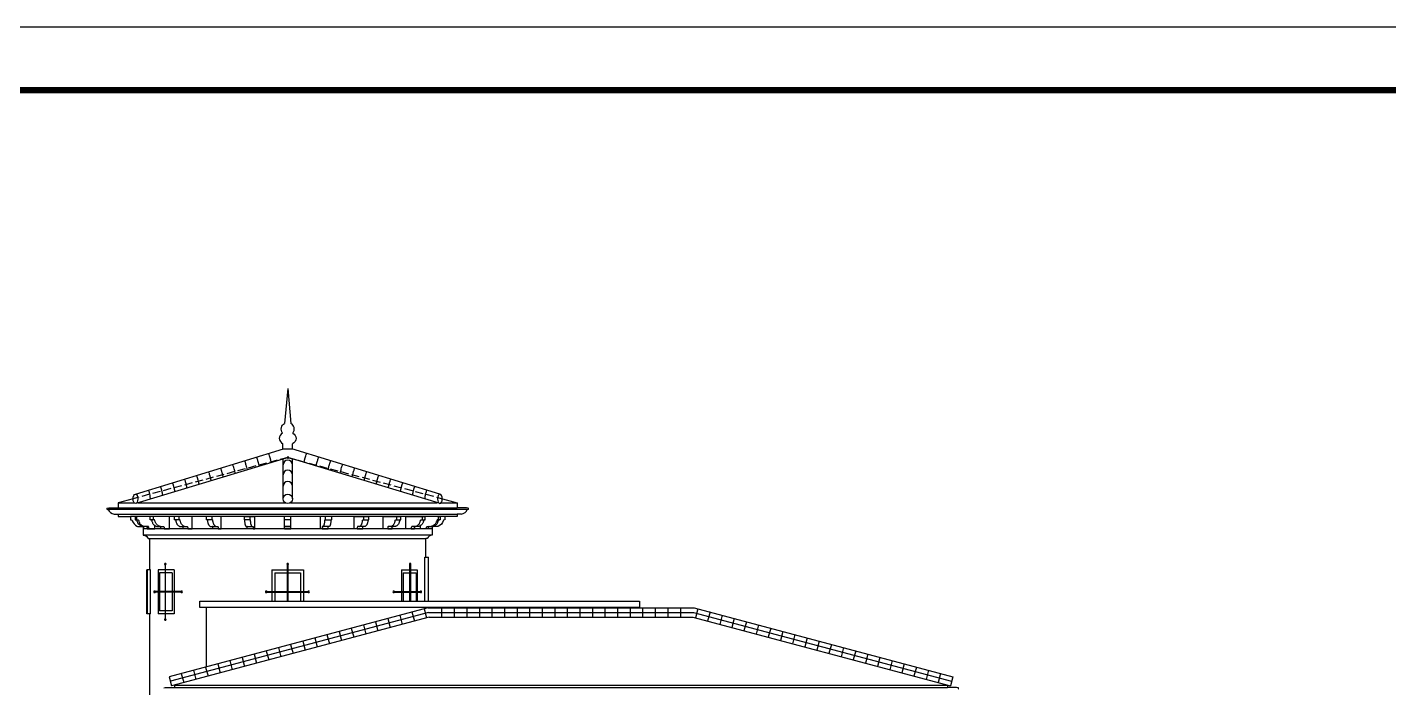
# Model space of a CAD drawing. Extents: x -34815 to 81416, y -425322 to 67478.
# Drawn here: x 17692 to 39366, y -265027 to -254522 of the extents above; entities that cross this region are included whole.
import ezdxf

# ---------------------------------------------------------------- set-up
doc = ezdxf.new("R2010")
doc.units = 0
doc.header["$LTSCALE"] = 1000
doc.header["$MEASUREMENT"] = 0
doc.linetypes.add('DASH', pattern=[0.35, 0.25, -0.1])
for name, color, linetype in [('PUB_TITLE', 7, 'Continuous'), ('STAIR', 4, 'Continuous'), ('WINDOW', 4, 'Continuous')]:
    doc.layers.add(name, color=color, linetype=linetype)
doc.layers.add('WALL', color=2, linetype='Continuous', lineweight=25)

# ---------------------------------------------------------------- blocks, each defined once
blk = doc.blocks.new('A1100图框')
at = {"layer": 'PUB_TITLE'}
blk.add_lwpolyline([(-2684, 8078), (81416, 8078), (81416, 67478), (-2684, 67478)], close=True, dxfattribs=at)
at = {"layer": 'PUB_TITLE', "const_width": 100}
blk.add_lwpolyline([(-184, 9078), (80416, 9078), (80416, 66478), (-184, 66478)], close=True, dxfattribs=at)
blk = doc.blocks.new('ttre')
at = {"layer": 'STAIR'}
for p, q in [((5392, -11838), (5218, -11838)), ((5296, -11892), (5296, -11838)), ((5754, -11838), (5754, -11838)), ((5754, -11838), (5990, -11838)), ((5904, -11838), (5904, -11892)), ((5904, -11892), (5984, -11892)), ((5984, -11892), (5990, -11892)), ((5990, -11892), (5990, -11838)), ((6217, -11838), (6500, -11838)), ((6429, -11838), (6429, -11892)), ((6429, -11892), (6491, -11892)), ((6491, -11892), (6500, -11892)), ((6500, -11892), (6500, -11838)), ((6577, -11838), (6887, -11838)), ((6837, -11838), (6837, -11892)), ((6837, -11892), (6876, -11892)), ((6876, -11892), (6887, -11892)), ((6887, -11892), (6887, -11838)), ((7099, -11838), (7125, -11838))]:
    blk.add_line(p, q, dxfattribs=at)
for points in [[(5244, -12038), (5218, -12038), (5218, -11838)], [(5262, -11998), (5263, -11998), (5263, -11998), (5264, -11998), (5264, -11998), (5265, -11997), (5265, -11997), (5266, -11997), (5266, -11996), (5267, -11996), (5267, -11995), (5268, -11994), (5268, -11994), (5271, -11990), (5273, -11985), (5275, -11980), (5277, -11974), (5279, -11967), (5281, -11960), (5282, -11952), (5284, -11944), (5285, -11935), (5286, -11926), (5287, -11917), (5287, -11907), (5287, -11905), (5288, -11903), (5288, -11901), (5288, -11899), (5289, -11898), (5289, -11896), (5290, -11895), (5290, -11894), (5291, -11893), (5291, -11892), (5292, -11892), (5292, -11892), (5296, -11892), (5389, -11892), (5388, -11892), (5388, -11892), (5387, -11893), (5387, -11894), (5386, -11895), (5386, -11896), (5385, -11898), (5385, -11899), (5385, -11901), (5384, -11903), (5384, -11905), (5384, -11907), (5383, -11917), (5382, -11926), (5381, -11935), (5380, -11944), (5379, -11952), (5377, -11960), (5376, -11967), (5374, -11974), (5372, -11980), (5370, -11985), (5367, -11990), (5365, -11994), (5364, -11994), (5364, -11995), (5363, -11996), (5363, -11996), (5362, -11997), (5362, -11997), (5361, -11997), (5361, -11998), (5360, -11998), (5360, -11998), (5359, -11998), (5359, -11998), (5346, -11998), (5262, -11998), (5249, -11998), (5248, -11998), (5248, -11999), (5247, -12000), (5247, -12001), (5246, -12002), (5245, -12004), (5245, -12006), (5245, -12008), (5244, -12011), (5244, -12013), (5244, -12016), (5244, -12018), (5244, -12038), (5341, -12038), (5341, -12018), (5341, -12016), (5341, -12013), (5341, -12011), (5341, -12008), (5342, -12006), (5342, -12004), (5343, -12002), (5343, -12001), (5344, -12000), (5344, -11999), (5345, -11998), (5346, -11998)], [(5392, -11838), (5392, -11892), (5389, -11892)], [(5804, -12038), (5754, -12038), (5754, -11838)], [(5984, -11892), (5983, -11892), (5982, -11892), (5981, -11893), (5979, -11894), (5978, -11895), (5978, -11896), (5977, -11898), (5976, -11899), (5975, -11901), (5975, -11903), (5974, -11905), (5974, -11907), (5973, -11917), (5971, -11926), (5969, -11935), (5967, -11944), (5964, -11952), (5961, -11960), (5958, -11967), (5954, -11974), (5950, -11980), (5946, -11985), (5942, -11990), (5937, -11994), (5936, -11994), (5935, -11995), (5934, -11996), (5933, -11996), (5932, -11997), (5931, -11997), (5930, -11997), (5929, -11998), (5928, -11998), (5927, -11998), (5926, -11998), (5925, -11998), (5900, -11998), (5839, -11998), (5814, -11998), (5812, -11998), (5811, -11999), (5810, -12000), (5809, -12001), (5808, -12002), (5807, -12004), (5806, -12006), (5805, -12008), (5804, -12011), (5804, -12013), (5804, -12016), (5804, -12018), (5804, -12038), (5890, -12038), (5890, -12018), (5890, -12016), (5891, -12013), (5891, -12011), (5892, -12008), (5892, -12006), (5893, -12004), (5894, -12002), (5895, -12001), (5896, -12000), (5898, -11999), (5899, -11998), (5900, -11998)], [(5839, -11998), (5840, -11998), (5841, -11998), (5842, -11998), (5843, -11998), (5844, -11997), (5845, -11997), (5846, -11997), (5847, -11996), (5848, -11996), (5849, -11995), (5850, -11994), (5851, -11994), (5855, -11990), (5860, -11985), (5864, -11980), (5868, -11974), (5871, -11967), (5875, -11960), (5878, -11952), (5880, -11944), (5883, -11935), (5885, -11926), (5886, -11917), (5887, -11907), (5888, -11905), (5888, -11903), (5889, -11901), (5889, -11899), (5890, -11898), (5891, -11896), (5892, -11895), (5893, -11894), (5894, -11893), (5895, -11892), (5896, -11892), (5897, -11892), (5904, -11892)], [(6288, -12038), (6217, -12038), (6217, -11838)], [(6491, -11892), (6489, -11892), (6488, -11892), (6486, -11893), (6485, -11894), (6483, -11895), (6482, -11896), (6481, -11898), (6480, -11899), (6479, -11901), (6478, -11903), (6478, -11905), (6477, -11907), (6475, -11917), (6473, -11926), (6470, -11935), (6467, -11944), (6463, -11952), (6459, -11960), (6454, -11967), (6449, -11974), (6444, -11980), (6438, -11985), (6432, -11990), (6425, -11994), (6424, -11994), (6423, -11995), (6421, -11996), (6420, -11996), (6418, -11997), (6417, -11997), (6415, -11997), (6414, -11998), (6413, -11998), (6411, -11998), (6410, -11998), (6408, -11998), (6373, -11998), (6337, -11998), (6302, -11998), (6300, -11998), (6298, -11999), (6297, -12000), (6295, -12001), (6293, -12002), (6292, -12004), (6291, -12006), (6290, -12008), (6289, -12011), (6288, -12013), (6288, -12016), (6288, -12018), (6288, -12038), (6359, -12038), (6359, -12018), (6359, -12016), (6359, -12013), (6360, -12011), (6361, -12008), (6362, -12006), (6363, -12004), (6364, -12002), (6366, -12001), (6367, -12000), (6369, -11999), (6371, -11998), (6373, -11998)], [(6337, -11998), (6339, -11998), (6340, -11998), (6342, -11998), (6343, -11998), (6345, -11997), (6346, -11997), (6348, -11997), (6349, -11996), (6350, -11996), (6352, -11995), (6353, -11994), (6355, -11994), (6361, -11990), (6367, -11985), (6373, -11980), (6378, -11974), (6384, -11967), (6388, -11960), (6392, -11952), (6396, -11944), (6400, -11935), (6402, -11926), (6405, -11917), (6406, -11907), (6407, -11905), (6408, -11903), (6408, -11901), (6409, -11899), (6410, -11898), (6411, -11896), (6413, -11895), (6414, -11894), (6416, -11893), (6417, -11892), (6419, -11892), (6420, -11892), (6429, -11892)], [(6664, -12038), (6577, -12038), (6577, -11838)], [(6876, -11892), (6874, -11892), (6872, -11892), (6870, -11893), (6868, -11894), (6867, -11895), (6865, -11896), (6864, -11898), (6862, -11899), (6861, -11901), (6860, -11903), (6860, -11905), (6859, -11907), (6857, -11917), (6854, -11926), (6851, -11935), (6847, -11944), (6842, -11952), (6837, -11960), (6831, -11967), (6825, -11974), (6818, -11980), (6811, -11985), (6809, -11986), (6803, -11990), (6796, -11994), (6794, -11994), (6792, -11995), (6790, -11996), (6789, -11996), (6787, -11997), (6785, -11997), (6783, -11997), (6782, -11998), (6780, -11998), (6776, -11998), (6774, -11998), (6731, -11998), (6724, -11998), (6681, -11998), (6679, -11998), (6677, -11999), (6674, -12000), (6672, -12001), (6671, -12002), (6669, -12004), (6667, -12006), (6666, -12008), (6665, -12011), (6664, -12013), (6664, -12016), (6664, -12018), (6664, -12038), (6714, -12038), (6714, -12018), (6714, -12016), (6714, -12013), (6715, -12011), (6716, -12008), (6717, -12006), (6719, -12004), (6721, -12002), (6722, -12001), (6724, -12000), (6727, -11999), (6729, -11998), (6731, -11998)], [(6724, -11998), (6726, -11998), (6728, -11998), (6730, -11998), (6732, -11998), (6733, -11997), (6735, -11997), (6737, -11997), (6739, -11996), (6740, -11996), (6742, -11995), (6744, -11994), (6746, -11994), (6753, -11990), (6761, -11985), (6768, -11980), (6775, -11974), (6781, -11967), (6787, -11960), (6792, -11952), (6797, -11944), (6801, -11935), (6804, -11926), (6807, -11917), (6809, -11907), (6810, -11905), (6810, -11903), (6811, -11901), (6812, -11899), (6814, -11898), (6815, -11896), (6817, -11895), (6818, -11894), (6820, -11893), (6822, -11892), (6824, -11892), (6826, -11892), (6837, -11892)], [(7125, -11838), (7125, -11892), (7112, -11892), (7099, -11892), (7086, -11892), (7084, -11892), (7082, -11892), (7080, -11893), (7078, -11894), (7076, -11895), (7074, -11896), (7073, -11898), (7071, -11899), (7070, -11901), (7069, -11903), (7068, -11905), (7068, -11907), (7065, -11917), (7062, -11926), (7058, -11935), (7054, -11944), (7048, -11952), (7043, -11960), (7036, -11967), (7029, -11974), (7022, -11980), (7014, -11985), (7005, -11990), (6997, -11994), (6995, -11994), (6993, -11995), (6991, -11996), (6989, -11996), (6987, -11997), (6985, -11997), (6983, -11997), (6981, -11998), (6979, -11998), (6977, -11998), (6975, -11998), (6973, -11998), (6999, -11998), (7001, -11998), (7003, -11998), (7005, -11998), (7007, -11998), (7009, -11997), (7011, -11997), (7013, -11997), (7015, -11996), (7017, -11996), (7019, -11995), (7021, -11994), (7023, -11994), (7031, -11990), (7040, -11985), (7048, -11980), (7055, -11974), (7062, -11967), (7069, -11960), (7074, -11952), (7080, -11944), (7084, -11935), (7088, -11926), (7091, -11917), (7093, -11907), (7094, -11905), (7095, -11903), (7096, -11901), (7097, -11899), (7099, -11898), (7100, -11896), (7102, -11895), (7104, -11894), (7106, -11893), (7108, -11892), (7110, -11892), (7112, -11892)], [(7099, -11892), (7099, -11838)], [(6906, -12038), (6906, -12018), (6906, -12016), (6906, -12013), (6907, -12011), (6908, -12008), (6910, -12006), (6911, -12004), (6913, -12002), (6915, -12001), (6918, -12000), (6920, -11999), (6922, -11998), (6925, -11998), (6951, -11998), (6948, -11998), (6946, -11999), (6943, -12000), (6941, -12001), (6939, -12002), (6937, -12004), (6936, -12006), (6934, -12008), (6933, -12011), (6932, -12013), (6932, -12016), (6932, -12018), (6932, -12038), (6906, -12038), (6897, -12038), (6809, -12038), (6809, -11986)], [(6951, -11998), (6973, -11998)]]:
    blk.add_lwpolyline(points, dxfattribs=at)
blk = doc.blocks.new('fdsare')
for p, q in [((39681, -132383), (39631, -132937)), ((39681, -132383), (39732, -132937)), ((39606, -133343), (39606, -133260)), ((39756, -133343), (39756, -133260))]:
    blk.add_line(p, q)
at = {"extrusion": (0, 0, -1)}
for centre, major_axis, ratio, start_param, end_param in [((39681, -133033), (-62.9, 88.5), 0.920901, -1.555168, 0.151357), ((39682, -133173), (133, 3), 0.789995, -0.887392, 0.990658)]:
    blk.add_ellipse(centre, major_axis=major_axis, ratio=ratio, start_param=start_param, end_param=end_param, dxfattribs=at)
for centre, major_axis, ratio, start_param, end_param in [((39682, -133033), (62.9, 88.5), 0.920901, -1.555168, 0.151357), ((39681, -133173), (-133, 3), 0.789995, -0.887392, 0.990658)]:
    blk.add_ellipse(centre, major_axis=major_axis, ratio=ratio, start_param=start_param, end_param=end_param)
blk = doc.blocks.new('dfsg')
blk.add_line((39606, -134892), (39756, -134892))
blk.add_blockref('fdsare', (0, -1549))
blk = doc.blocks.new('YGRDT')
at = {"layer": 'STAIR'}
for p, q in [((-45579, -29823), (-45579, -29623)), ((-45579, -29623), (-45479, -29623)), ((-45579, -29677), (-45479, -29677)), ((-45479, -29823), (-45479, -29623)), ((-45579, -29783), (-45479, -29783)), ((-45479, -29823), (-45579, -29823))]:
    blk.add_line(p, q, dxfattribs=at)
for points in [[(-45579, -29677), (-45579, -29623)], [(-45579, -29677), (-45579, -29623)], [(-45479, -29783), (-45579, -29783)], [(-45479, -29783), (-45579, -29783)], [(-45479, -29783), (-45579, -29783)]]:
    blk.add_lwpolyline(points, dxfattribs=at)

msp = doc.modelspace()

# ---------------------------------------------------------------- linework, layer by layer
for p, q in [((19415, -261948), (21773, -261230)), ((24262, -261948), (21904, -261230)), ((19426, -262094), (21764, -261387)), ((21764, -262023), (21764, -261387)), ((24251, -262094), (21914, -261388)), ((21914, -262023), (21914, -261388)), ((19377, -262021), (19138, -262085)), ((24300, -262021), (24538, -262085)), ((18966, -262171), (18990, -262165)), ((18968, -262190), (18980, -262190)), ((18990, -262165), (19138, -262165)), ((19138, -262085), (19394, -262085)), ((19457, -262085), (21797, -262085)), ((21881, -262085), (24220, -262085)), ((24283, -262085), (24538, -262085)), ((24687, -262165), (24538, -262165)), ((24711, -262171), (24687, -262165)), ((24709, -262190), (24696, -262190)), ((19075, -262265), (19138, -262265)), ((24338, -262302), (19338, -262302)), ((24602, -262265), (24538, -262265)), ((24138, -262502), (19538, -262502)), ((19539, -262502), (19539, -262602)), ((24138, -262602), (19539, -262602)), ((19638, -262652), (19638, -263152)), ((19638, -262652), (24038, -262652)), ((24038, -262952), (24038, -262652)), ((20539, -263751), (20539, -264696)), ((24010, -263771), (24048, -263916)), ((24289, -263755), (24289, -263905)), ((24489, -263755), (24489, -263905)), ((24689, -263755), (24689, -263905)), ((24889, -263755), (24889, -263905)), ((25089, -263755), (25089, -263905)), ((25289, -263755), (25289, -263905)), ((25489, -263755), (25489, -263905)), ((25689, -263755), (25689, -263905)), ((25889, -263755), (25889, -263905)), ((26089, -263755), (26089, -263905)), ((26289, -263755), (26289, -263905)), ((26489, -263755), (26489, -263905)), ((26689, -263755), (26689, -263905)), ((26889, -263755), (26889, -263905)), ((27089, -263755), (27089, -263905)), ((27289, -263755), (27289, -263905)), ((27339, -263751), (27339, -263755)), ((27489, -263755), (27489, -263905)), ((27689, -263755), (27689, -263905)), ((27889, -263755), (27889, -263905)), ((28089, -263755), (28089, -263905)), ((28367, -263771), (28329, -263916)), ((19638, -263852), (19638, -265652)), ((24079, -263830), (19971, -264925)), ((23237, -263977), (23275, -264122)), ((23430, -263925), (23469, -264070)), ((23623, -263874), (23662, -264019)), ((23817, -263822), (23855, -263967)), ((24079, -263830), (28298, -263830)), ((28298, -263830), (32406, -264925)), ((28561, -263822), (28522, -263967)), ((28754, -263874), (28715, -264019)), ((28947, -263925), (28908, -264070)), ((29140, -263977), (29102, -264122)), ((22464, -264183), (22502, -264328)), ((22657, -264131), (22696, -264276)), ((22850, -264080), (22889, -264225)), ((23044, -264028), (23082, -264173)), ((29334, -264028), (29295, -264173)), ((29527, -264080), (29488, -264225)), ((29720, -264131), (29681, -264276)), ((29913, -264183), (29875, -264328)), ((21691, -264389), (21730, -264534)), ((21884, -264337), (21923, -264482)), ((22077, -264286), (22116, -264431)), ((22271, -264234), (22309, -264379)), ((30107, -264234), (30068, -264379)), ((30300, -264286), (30261, -264431)), ((30493, -264337), (30454, -264482)), ((30686, -264389), (30648, -264534)), ((20918, -264595), (20957, -264740)), ((21111, -264544), (21150, -264688)), ((21304, -264492), (21343, -264637)), ((21498, -264440), (21536, -264585)), ((30880, -264440), (30841, -264585)), ((31073, -264492), (31034, -264637)), ((31266, -264544), (31227, -264688)), ((31459, -264595), (31421, -264740)), ((20145, -264801), (20184, -264946)), ((20338, -264750), (20377, -264895)), ((20531, -264698), (20570, -264843)), ((20725, -264647), (20763, -264792)), ((31653, -264647), (31614, -264792)), ((31846, -264698), (31807, -264843)), ((32039, -264750), (32000, -264895)), ((32232, -264801), (32194, -264946)), ((20039, -265022), (32339, -265022))]:
    msp.add_line(p, q)
for points in [[(19138, -262085), (19138, -262165)], [(24538, -262085), (24538, -262165)]]:
    msp.add_lwpolyline(points)
for points in [[(19138, -262265), (19138, -262302), (19338, -262302), (19338, -262356), (19345, -262356, -0.353065), (19364, -262372, 0.153094), (19437, -262458, 0.094114), (19462, -262462), (19518, -262462, -0.414214), (19538, -262482), (19538, -262602, -0.284392), (19618, -262652), (19638, -262652)], [(24538, -262265), (24538, -262302), (24338, -262302), (24338, -262356), (24332, -262356, 0.353065), (24313, -262372, -0.250624), (24240, -262458, -0.094114), (24215, -262462), (24158, -262462, 0.414214), (24138, -262482), (24138, -262602, 0.284392), (24058, -262652), (24038, -262652)]]:
    msp.add_lwpolyline(points, format="xyb")
msp.add_lwpolyline([(20439, -263651), (27439, -263651), (27439, -263751), (20439, -263751)], close=True)
msp.add_circle((21839, -262023), 75)
for centre, radius, start, end in [((21839, -261483), 75, 0, 180), ((21839, -261643), 75, 0, 180), ((21839, -261823), 75, 0, 180), ((18968, -262180), 10, 105, 270.0046), ((19083, -262158), 108, 197.6896, 265.5622), ((24594, -262158), 108, 274.4378, 342.3104), ((24709, -262180), 10, 269.9954, 75), ((19537, -262693), 91.5, 26.9559, 89.0333)]:
    msp.add_arc(centre, radius, start, end)
msp.add_ellipse((19415, -262023), major_axis=(0, -75), ratio=0.5)
at = {"extrusion": (0, 0, -1)}
msp.add_ellipse((24262, -262023), major_axis=(0, -75), ratio=0.5, dxfattribs=at)
for points, knots in [([(21388, -261501), (21385, -261492), (21383, -261482), (21379, -261467), (21377, -261461), (21375, -261452), (21374, -261448), (21371, -261440), (21370, -261436), (21367, -261424), (21364, -261416), (21359, -261399), (21357, -261391), (21352, -261375), (21349, -261367), (21347, -261359)], [5.1784521, 5.1784521, 5.1784521, 5.1784521, 5.2020461, 5.2020461, 5.215552, 5.215552, 5.2252852, 5.2252852, 5.2350185, 5.2350185, 5.254485, 5.254485, 5.2739515, 5.2739515, 5.2921319, 5.2921319, 5.2921319, 5.2921319]), ([(21579, -261443), (21578, -261438), (21577, -261433), (21573, -261420), (21571, -261412), (21568, -261399), (21566, -261393), (21561, -261377), (21558, -261366), (21551, -261343), (21548, -261331), (21542, -261314), (21540, -261307), (21538, -261301)], [5.1853401, 5.1853401, 5.1853401, 5.1853401, 5.197231, 5.197231, 5.2145008, 5.2145008, 5.2263666, 5.2263666, 5.2511986, 5.2511986, 5.2760307, 5.2760307, 5.2893417, 5.2893417, 5.2893417, 5.2893417]), ([(22098, -261443), (22099, -261438), (22100, -261433), (22104, -261420), (22106, -261412), (22109, -261399), (22111, -261393), (22116, -261377), (22119, -261366), (22126, -261343), (22129, -261331), (22135, -261314), (22137, -261307), (22139, -261301)], [5.1853401, 5.1853401, 5.1853401, 5.1853401, 5.197231, 5.197231, 5.2145008, 5.2145008, 5.2263666, 5.2263666, 5.2511986, 5.2511986, 5.2760307, 5.2760307, 5.2893417, 5.2893417, 5.2893417, 5.2893417]), ([(22289, -261501), (22292, -261492), (22294, -261482), (22298, -261467), (22300, -261461), (22302, -261452), (22303, -261448), (22306, -261440), (22307, -261436), (22310, -261424), (22313, -261416), (22318, -261399), (22320, -261391), (22325, -261375), (22328, -261367), (22330, -261359)], [5.1784521, 5.1784521, 5.1784521, 5.1784521, 5.2020461, 5.2020461, 5.215552, 5.215552, 5.2252852, 5.2252852, 5.2350185, 5.2350185, 5.254485, 5.254485, 5.2739515, 5.2739515, 5.2921319, 5.2921319, 5.2921319, 5.2921319]), ([(20621, -261733), (20620, -261733), (20620, -261732), (20619, -261726), (20618, -261720), (20615, -261708), (20613, -261701), (20610, -261689), (20609, -261683), (20606, -261673), (20605, -261669), (20602, -261660), (20601, -261656), (20599, -261647), (20597, -261643), (20594, -261633), (20593, -261627), (20589, -261616), (20587, -261611), (20584, -261601), (20583, -261597), (20581, -261592)], [5.1291388, 5.1291388, 5.1291388, 5.1291388, 5.1312985, 5.1312985, 5.1554552, 5.1554552, 5.1796119, 5.1796119, 5.2037686, 5.2037686, 5.2204656, 5.2204656, 5.2371627, 5.2371627, 5.2538597, 5.2538597, 5.2752011, 5.2752011, 5.2960562, 5.2960562, 5.3117085, 5.3117085, 5.3117085, 5.3117085]), ([(20813, -261675), (20811, -261668), (20809, -261660), (20805, -261645), (20803, -261638), (20800, -261624), (20798, -261618), (20795, -261606), (20793, -261600), (20790, -261588), (20788, -261582), (20784, -261569), (20782, -261563), (20778, -261550), (20776, -261544), (20773, -261536), (20773, -261535), (20773, -261534)], [5.146517, 5.146517, 5.146517, 5.146517, 5.1718931, 5.1718931, 5.1985052, 5.1985052, 5.2190424, 5.2190424, 5.2395796, 5.2395796, 5.2601168, 5.2601168, 5.280654, 5.280654, 5.3011911, 5.3011911, 5.3048864, 5.3048864, 5.3048864, 5.3048864]), ([(21004, -261617), (21003, -261610), (21001, -261602), (20996, -261583), (20993, -261572), (20987, -261549), (20983, -261537), (20977, -261516), (20974, -261506), (20969, -261490), (20966, -261483), (20964, -261476)], [5.1597204, 5.1597204, 5.1597204, 5.1597204, 5.1825616, 5.1825616, 5.2171012, 5.2171012, 5.2516409, 5.2516409, 5.2798271, 5.2798271, 5.2996487, 5.2996487, 5.2996487, 5.2996487]), ([(21196, -261559), (21193, -261546), (21190, -261534), (21185, -261516), (21183, -261511), (21180, -261496), (21177, -261487), (21173, -261472), (21171, -261467), (21168, -261456), (21166, -261450), (21161, -261436), (21158, -261427), (21155, -261418)], [5.1700914, 5.1700914, 5.1700914, 5.1700914, 5.204884, 5.204884, 5.2185822, 5.2185822, 5.2433279, 5.2433279, 5.2578993, 5.2578993, 5.2724707, 5.2724707, 5.2955002, 5.2955002, 5.2955002, 5.2955002]), ([(22481, -261559), (22484, -261546), (22487, -261534), (22492, -261516), (22493, -261511), (22497, -261496), (22500, -261487), (22504, -261472), (22506, -261467), (22509, -261456), (22511, -261450), (22516, -261436), (22519, -261427), (22522, -261418)], [5.1700914, 5.1700914, 5.1700914, 5.1700914, 5.204884, 5.204884, 5.2185822, 5.2185822, 5.2433279, 5.2433279, 5.2578993, 5.2578993, 5.2724707, 5.2724707, 5.2955002, 5.2955002, 5.2955002, 5.2955002]), ([(22673, -261617), (22674, -261610), (22676, -261602), (22681, -261583), (22684, -261572), (22690, -261549), (22694, -261537), (22700, -261516), (22703, -261506), (22708, -261490), (22711, -261483), (22713, -261476)], [5.1597204, 5.1597204, 5.1597204, 5.1597204, 5.1825616, 5.1825616, 5.2171012, 5.2171012, 5.2516409, 5.2516409, 5.2798271, 5.2798271, 5.2996487, 5.2996487, 5.2996487, 5.2996487]), ([(22864, -261675), (22866, -261668), (22868, -261660), (22872, -261645), (22874, -261638), (22877, -261624), (22879, -261618), (22882, -261606), (22884, -261600), (22887, -261588), (22889, -261582), (22893, -261569), (22895, -261563), (22899, -261550), (22901, -261544), (22904, -261536), (22904, -261535), (22904, -261534)], [5.146517, 5.146517, 5.146517, 5.146517, 5.1718931, 5.1718931, 5.1985052, 5.1985052, 5.2190424, 5.2190424, 5.2395796, 5.2395796, 5.2601168, 5.2601168, 5.280654, 5.280654, 5.3011911, 5.3011911, 5.3048864, 5.3048864, 5.3048864, 5.3048864]), ([(23056, -261733), (23056, -261733), (23057, -261732), (23058, -261726), (23059, -261720), (23062, -261708), (23064, -261701), (23067, -261689), (23068, -261683), (23071, -261673), (23072, -261669), (23075, -261660), (23076, -261656), (23078, -261647), (23080, -261643), (23083, -261633), (23084, -261627), (23088, -261616), (23090, -261611), (23093, -261601), (23094, -261597), (23096, -261592)], [5.1291388, 5.1291388, 5.1291388, 5.1291388, 5.1312985, 5.1312985, 5.1554552, 5.1554552, 5.1796119, 5.1796119, 5.2037686, 5.2037686, 5.2204656, 5.2204656, 5.2371627, 5.2371627, 5.2538597, 5.2538597, 5.2752011, 5.2752011, 5.2960562, 5.2960562, 5.3117085, 5.3117085, 5.3117085, 5.3117085]), ([(20043, -261908), (20043, -261906), (20043, -261905), (20042, -261898), (20041, -261893), (20039, -261884), (20038, -261880), (20037, -261875), (20037, -261873), (20036, -261868), (20035, -261866), (20034, -261861), (20034, -261858), (20032, -261851), (20031, -261846), (20029, -261837), (20028, -261833), (20026, -261826), (20025, -261822), (20023, -261817), (20023, -261815), (20021, -261811), (20021, -261809), (20019, -261803), (20018, -261799), (20015, -261791), (20014, -261787), (20011, -261779), (20009, -261775), (20007, -261770), (20007, -261769), (20007, -261767)], [5.0154721, 5.0154721, 5.0154721, 5.0154721, 5.0244731, 5.0244731, 5.0687889, 5.0687889, 5.0924855, 5.0924855, 5.1102458, 5.1102458, 5.1280061, 5.1280061, 5.1457664, 5.1457664, 5.181287, 5.181287, 5.2117753, 5.2117753, 5.234834, 5.234834, 5.248929, 5.248929, 5.2630239, 5.2630239, 5.2912138, 5.2912138, 5.3194037, 5.3194037, 5.3475936, 5.3475936, 5.3549682, 5.3549682, 5.3549682, 5.3549682]), ([(20236, -261849), (20236, -261848), (20236, -261848), (20235, -261843), (20234, -261840), (20233, -261833), (20232, -261830), (20231, -261823), (20230, -261819), (20228, -261812), (20228, -261809), (20226, -261800), (20224, -261794), (20221, -261783), (20220, -261778), (20217, -261767), (20215, -261761), (20211, -261747), (20208, -261738), (20203, -261722), (20201, -261716), (20198, -261709)], [5.0703654, 5.0703654, 5.0703654, 5.0703654, 5.0755765, 5.0755765, 5.0957836, 5.0957836, 5.1159907, 5.1159907, 5.1361979, 5.1361979, 5.156405, 5.156405, 5.1879553, 5.1879553, 5.2195056, 5.2195056, 5.2510559, 5.2510559, 5.2986997, 5.2986997, 5.3342521, 5.3342521, 5.3342521, 5.3342521]), ([(20429, -261791), (20428, -261790), (20428, -261789), (20427, -261785), (20426, -261781), (20425, -261773), (20424, -261769), (20422, -261762), (20421, -261758), (20418, -261747), (20416, -261739), (20414, -261728), (20413, -261725), (20411, -261718), (20410, -261715), (20408, -261708), (20407, -261704), (20404, -261696), (20403, -261691), (20400, -261681), (20398, -261676), (20394, -261664), (20392, -261658), (20390, -261652), (20390, -261651), (20390, -261651)], [5.1052159, 5.1052159, 5.1052159, 5.1052159, 5.1098453, 5.1098453, 5.1280412, 5.1280412, 5.1462371, 5.1462371, 5.164433, 5.164433, 5.1994042, 5.1994042, 5.215127, 5.215127, 5.2309383, 5.2309383, 5.2467495, 5.2467495, 5.2694713, 5.2694713, 5.292193, 5.292193, 5.318541, 5.318541, 5.320965, 5.320965, 5.320965, 5.320965]), ([(23248, -261791), (23249, -261790), (23249, -261789), (23250, -261785), (23251, -261781), (23252, -261773), (23253, -261769), (23255, -261762), (23256, -261758), (23259, -261747), (23260, -261739), (23263, -261728), (23264, -261725), (23266, -261718), (23267, -261715), (23269, -261708), (23270, -261704), (23273, -261696), (23274, -261691), (23277, -261681), (23279, -261676), (23282, -261664), (23285, -261658), (23287, -261652), (23287, -261651), (23287, -261651)], [5.1052159, 5.1052159, 5.1052159, 5.1052159, 5.1098453, 5.1098453, 5.1280412, 5.1280412, 5.1462371, 5.1462371, 5.164433, 5.164433, 5.1994042, 5.1994042, 5.215127, 5.215127, 5.2309383, 5.2309383, 5.2467495, 5.2467495, 5.2694713, 5.2694713, 5.292193, 5.292193, 5.318541, 5.318541, 5.320965, 5.320965, 5.320965, 5.320965]), ([(23441, -261849), (23441, -261848), (23441, -261848), (23442, -261843), (23443, -261840), (23444, -261833), (23445, -261830), (23446, -261823), (23447, -261819), (23448, -261812), (23449, -261809), (23451, -261800), (23453, -261794), (23456, -261783), (23457, -261778), (23460, -261767), (23462, -261761), (23466, -261747), (23469, -261738), (23474, -261722), (23476, -261716), (23479, -261709)], [5.0703654, 5.0703654, 5.0703654, 5.0703654, 5.0755765, 5.0755765, 5.0957836, 5.0957836, 5.1159907, 5.1159907, 5.1361979, 5.1361979, 5.156405, 5.156405, 5.1879553, 5.1879553, 5.2195056, 5.2195056, 5.2510559, 5.2510559, 5.2986997, 5.2986997, 5.3342521, 5.3342521, 5.3342521, 5.3342521]), ([(23634, -261908), (23634, -261906), (23634, -261905), (23635, -261898), (23636, -261893), (23638, -261884), (23638, -261880), (23640, -261875), (23640, -261873), (23641, -261868), (23642, -261866), (23643, -261861), (23643, -261858), (23645, -261851), (23646, -261846), (23648, -261837), (23649, -261833), (23651, -261826), (23652, -261822), (23654, -261817), (23654, -261815), (23656, -261811), (23656, -261809), (23658, -261803), (23659, -261799), (23662, -261791), (23663, -261787), (23666, -261779), (23668, -261775), (23670, -261770), (23670, -261769), (23670, -261767)], [5.0154721, 5.0154721, 5.0154721, 5.0154721, 5.0244731, 5.0244731, 5.0687889, 5.0687889, 5.0924855, 5.0924855, 5.1102458, 5.1102458, 5.1280061, 5.1280061, 5.1457664, 5.1457664, 5.181287, 5.181287, 5.2117753, 5.2117753, 5.234834, 5.234834, 5.248929, 5.248929, 5.2630239, 5.2630239, 5.2912138, 5.2912138, 5.3194037, 5.3194037, 5.3475936, 5.3475936, 5.3549682, 5.3549682, 5.3549682, 5.3549682]), ([(19652, -262026), (19652, -262025), (19652, -262025), (19652, -262017), (19652, -262009), (19651, -261994), (19650, -261986), (19648, -261971), (19647, -261963), (19644, -261947), (19642, -261940), (19638, -261924), (19635, -261916), (19629, -261901), (19627, -261894), (19623, -261886), (19623, -261885), (19622, -261884)], [4.6941492, 4.6941492, 4.6941492, 4.6941492, 4.7018222, 4.7018222, 4.8327944, 4.8327944, 4.9637666, 4.9637666, 5.0947389, 5.0947389, 5.2257111, 5.2257111, 5.3566833, 5.3566833, 5.4633755, 5.4633755, 5.4758606, 5.4758606, 5.4758606, 5.4758606]), ([(19849, -261966), (19849, -261966), (19849, -261965), (19849, -261960), (19848, -261956), (19847, -261947), (19846, -261943), (19845, -261934), (19844, -261929), (19843, -261922), (19842, -261919), (19841, -261913), (19840, -261910), (19838, -261900), (19837, -261894), (19834, -261885), (19834, -261882), (19832, -261877), (19831, -261874), (19830, -261870), (19829, -261867), (19827, -261860), (19826, -261855), (19823, -261847), (19822, -261844), (19820, -261838), (19818, -261835), (19816, -261830), (19816, -261828), (19815, -261826)], [4.91658, 4.91658, 4.91658, 4.91658, 4.9229528, 4.9229528, 4.9699285, 4.9699285, 5.0169042, 5.0169042, 5.0646035, 5.0646035, 5.0957629, 5.0957629, 5.1269222, 5.1269222, 5.189241, 5.189241, 5.2201925, 5.2201925, 5.2434974, 5.2434974, 5.2668024, 5.2668024, 5.3134123, 5.3134123, 5.3431776, 5.3431776, 5.3735713, 5.3735713, 5.3916199, 5.3916199, 5.3916199, 5.3916199]), ([(23828, -261966), (23828, -261966), (23828, -261965), (23828, -261960), (23829, -261956), (23830, -261947), (23831, -261943), (23832, -261934), (23833, -261929), (23834, -261922), (23835, -261919), (23836, -261913), (23837, -261910), (23839, -261900), (23840, -261894), (23842, -261885), (23843, -261882), (23845, -261877), (23845, -261874), (23847, -261870), (23848, -261867), (23850, -261860), (23851, -261855), (23854, -261847), (23855, -261844), (23857, -261838), (23859, -261835), (23861, -261830), (23861, -261828), (23862, -261826)], [4.91658, 4.91658, 4.91658, 4.91658, 4.9229528, 4.9229528, 4.9699285, 4.9699285, 5.0169042, 5.0169042, 5.0646035, 5.0646035, 5.0957629, 5.0957629, 5.1269222, 5.1269222, 5.189241, 5.189241, 5.2201925, 5.2201925, 5.2434974, 5.2434974, 5.2668024, 5.2668024, 5.3134123, 5.3134123, 5.3431776, 5.3431776, 5.3735713, 5.3735713, 5.3916199, 5.3916199, 5.3916199, 5.3916199]), ([(24025, -262026), (24025, -262025), (24025, -262025), (24025, -262017), (24025, -262009), (24026, -261994), (24027, -261986), (24029, -261971), (24030, -261963), (24033, -261947), (24035, -261940), (24039, -261924), (24042, -261916), (24048, -261901), (24050, -261894), (24054, -261886), (24054, -261885), (24055, -261884)], [4.6941492, 4.6941492, 4.6941492, 4.6941492, 4.7018222, 4.7018222, 4.8327944, 4.8327944, 4.9637666, 4.9637666, 5.0947389, 5.0947389, 5.2257111, 5.2257111, 5.3566833, 5.3566833, 5.4633755, 5.4633755, 5.4758606, 5.4758606, 5.4758606, 5.4758606])]:
    msp.add_open_spline(points, degree=3, knots=knots)
at = {"layer": 'STAIR', "linetype": 'DASH', "ltscale": 0.5}
for p, q in [((21838, -261365), (19377, -262021)), ((21764, -261387), (21838, -261365)), ((21838, -261365), (24300, -262021)), ((21914, -261388), (21838, -261365))]:
    msp.add_line(p, q, dxfattribs=at)
at = {"layer": 'STAIR'}
for p, q in [((21818, -261365), (21858, -261365)), ((21838, -261345), (21838, -261385)), ((24696, -262190), (18980, -262190)), ((19138, -262165), (24538, -262165)), ((19138, -262265), (24538, -262265)), ((19886, -263062), (19886, -263942)), ((19892, -263942), (19892, -263062)), ((21835, -263651), (21835, -263062)), ((21842, -263062), (21842, -263651)), ((23784, -263651), (23784, -263062)), ((23791, -263062), (23791, -263651)), ((19775, -263152), (19775, -263499)), ((20029, -263152), (19775, -263152)), ((19796, -263202), (19796, -263499)), ((20000, -263202), (19796, -263202)), ((20000, -263202), (20000, -263499)), ((20029, -263152), (20029, -263499)), ((21584, -263152), (21584, -263651)), ((21584, -263152), (22092, -263152)), ((21634, -263202), (21634, -263651)), ((21634, -263202), (22043, -263202)), ((22043, -263202), (22043, -263651)), ((22092, -263152), (22092, -263651)), ((23648, -263152), (23648, -263651)), ((23648, -263152), (23902, -263152)), ((23677, -263202), (23677, -263651)), ((23677, -263202), (23881, -263202)), ((23881, -263202), (23881, -263651)), ((23902, -263152), (23902, -263651)), ((19886, -263499), (19719, -263499)), ((19886, -263505), (19719, -263505)), ((19775, -263505), (19775, -263852)), ((19796, -263505), (19796, -263802)), ((20151, -263499), (19892, -263499)), ((20151, -263505), (19892, -263505)), ((20000, -263505), (20000, -263802)), ((20029, -263505), (20029, -263852)), ((21497, -263499), (21835, -263499)), ((21497, -263505), (21835, -263505)), ((21842, -263499), (22171, -263499)), ((21842, -263505), (22171, -263505)), ((23526, -263499), (23784, -263499)), ((23526, -263505), (23784, -263505)), ((23791, -263499), (23958, -263499)), ((23791, -263505), (23958, -263505)), ((20029, -263852), (19775, -263852)), ((20000, -263802), (19796, -263802))]:
    msp.add_line(p, q, dxfattribs=at)
for centre, radius, start, end in [((19889, -263062), 12.8, 284.4775, 255.5225), ((19889, -263062), 3.2, 0, 180), ((21838, -263062), 12.8, 284.4775, 255.5225), ((21838, -263062), 3.2, 360, 180), ((23788, -263062), 12.8, 284.4775, 255.5225), ((23788, -263062), 3.2, 360, 180), ((19719, -263502), 12.8, 14.4775, 345.5225), ((19719, -263502), 3.2, 90, 270), ((20151, -263502), 12.8, 194.4775, 165.5225), ((20151, -263502), 3.2, 270, 90), ((21497, -263502), 12.8, 14.4775, 345.5225), ((21497, -263502), 3.2, 90, 270), ((22171, -263502), 12.8, 194.4775, 165.5225), ((22171, -263502), 3.2, 270, 90), ((23526, -263502), 12.8, 14.4775, 345.5225), ((23526, -263502), 3.2, 90, 270), ((23958, -263502), 12.8, 194.4775, 165.5225), ((23958, -263502), 3.2, 270, 90), ((19889, -263942), 12.8, 104.4775, 75.5225), ((19889, -263942), 3.2, 180, 360)]:
    msp.add_arc(centre, radius, start, end, dxfattribs=at)
at = {"layer": 'WALL'}
for p, q in [((24069, -263755), (19952, -264853)), ((24069, -263755), (28308, -263755)), ((28308, -263755), (32426, -264853)), ((24089, -263905), (19990, -264998)), ((24089, -263905), (28289, -263905)), ((28289, -263905), (32387, -264998)), ((19952, -264853), (19990, -264998)), ((32426, -264853), (32387, -264998)), ((19866, -265027), (19890, -265022)), ((19890, -265022), (20039, -265022)), ((20039, -264985), (20039, -265022)), ((20039, -264985), (32339, -264985)), ((32339, -264985), (32339, -265022)), ((32487, -265022), (32339, -265022)), ((32511, -265027), (32487, -265022))]:
    msp.add_line(p, q, dxfattribs=at)
msp.add_arc((32509, -265037), 10, 269.9954, 75, dxfattribs=at)
at = {"layer": 'WINDOW'}
for p, q in [((24024, -262952), (24079, -262952)), ((24024, -263651), (24024, -262952)), ((24074, -262952), (24074, -263651)), ((24079, -263651), (24079, -262952)), ((19653, -263152), (19598, -263152)), ((19598, -263852), (19598, -263152)), ((19603, -263152), (19603, -263852)), ((19653, -263852), (19653, -263152)), ((19603, -263852), (19598, -263852)), ((19653, -263852), (19603, -263852))]:
    msp.add_line(p, q, dxfattribs=at)

# ---------------------------------------------------------------- block references
for name, p in [('A1100图框', (0, -322000)), ('dfsg', (-17843, -126338))]:
    msp.add_blockref(name, p)
at = {"xscale": -1}
msp.add_blockref('YGRDT', (-23690, -232679), dxfattribs=at)
at = {"layer": 'STAIR', "xscale": -1}
msp.add_blockref('ttre', (26535, -250464), dxfattribs=at)
at = {"layer": 'STAIR'}
msp.add_blockref('ttre', (17142, -250464), dxfattribs=at)

doc.saveas('drawing.dxf')
